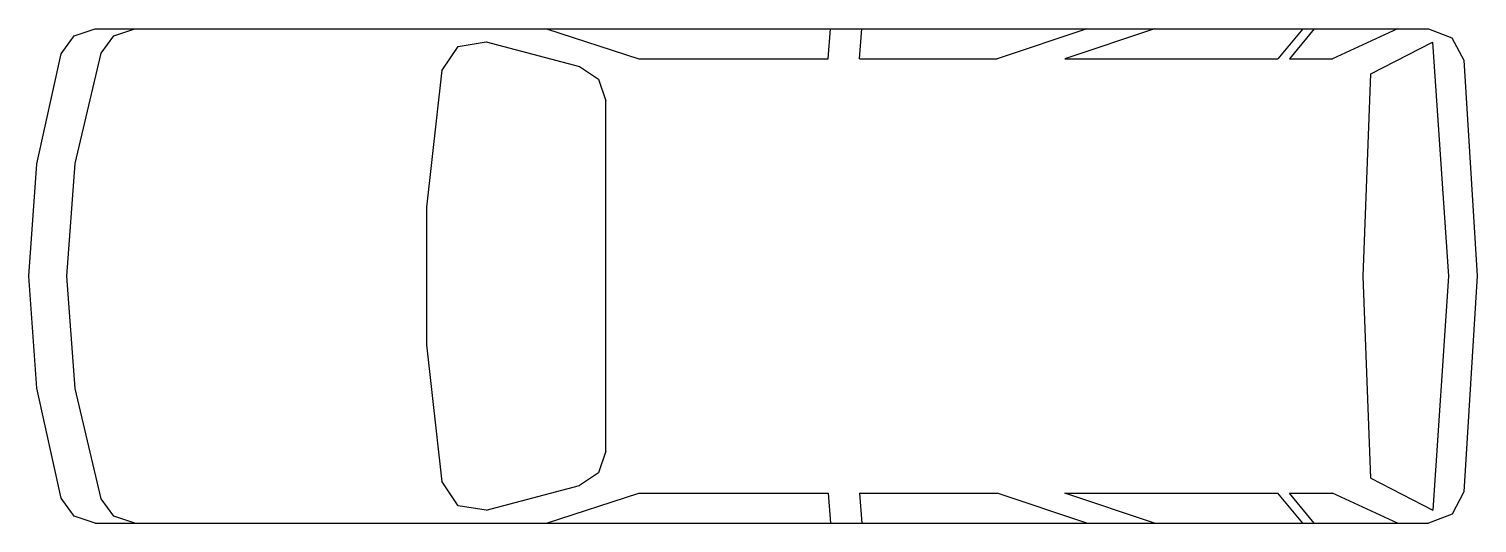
# Model space of a CAD drawing. Extents: x -0.06 to 4.94, y -0.68 to 1.02.
import ezdxf

# ---------------------------------------------------------------- set-up
doc = ezdxf.new("R2010")
doc.units = 0
doc.header["$LTSCALE"] = 50
doc.header["$MEASUREMENT"] = 0
doc.layers.get('0').update_dxf_attribs({"linetype": 'CONTINUOUS'})

# ---------------------------------------------------------------- blocks, each defined once
blk = doc.blocks.new('VEICULO3')
at = {"color": 0}
for points in [[(0.001959, 0.010439), (0.002875, 0.01074)], [(0.002875, 0.01074), (0.060797, 0.01074)], [(0.003692, 0.010445), (0.004596, 0.01074)], [(0.022489, 0.01074), (0.026495, 0.009436)], [(0.034719, 0.009436), (0.034824, 0.01074)], [(0.036081, 0.009436), (0.036186, 0.01074)], [(0.045958, 0.01074), (0.042057, 0.009436)], [(0.048897, 0.01074), (0.044996, 0.009436)], [(0.055337, 0.01074), (0.054264, 0.009436)], [(0.055829, 0.01074), (0.054757, 0.009436)], [(0.059463, 0.01074), (0.056635, 0.009436)], [(0.060797, 0.01074), (0.061817, 0.010352)], [(0.001397, 0.009657), (0.001959, 0.010439)], [(0.00313, 0.009685), (0.003692, 0.010445)], [(0.018641, 0.009981), (0.019869, 0.010178)], [(0.019869, 0.010178), (0.023915, 0.009112)], [(0.058298, 0.008787), (0.060976, 0.010167)], [(0.060976, 0.010167), (0.061672, 0)], [(0.061817, 0.010352), (0.062333, 0.00939)], [(0.000348, 0.00488), (0.001397, 0.009657)], [(0.002011, 0.004898), (0.00313, 0.009685)], [(0.017951, 0.008949), (0.018641, 0.009981)], [(0.017284, 0.002997), (0.017951, 0.008949)], [(0.023915, 0.009112), (0.02475, 0.008561)], [(0.026495, 0.009436), (0.034719, 0.009436)], [(0.036081, 0.009436), (0.042057, 0.009436)], [(0.044996, 0.009436), (0.054264, 0.009436)], [(0.054757, 0.009436), (0.056635, 0.009436)], [(0.062333, 0.00939), (0.062912, 0.000006)], [(0.02475, 0.008561), (0.025069, 0.007616)], [(0.057962, 0), (0.058298, 0.008787)], [(0.025069, -0.00761), (0.025069, 0.007616)], [(0, 0), (0.000348, 0.00488)], [(0.00164, 0), (0.002011, 0.004898)], [(0.017284, -0.002991), (0.017284, 0.002997)], [(0.000348, -0.004875), (0, 0)], [(0.002011, -0.004892), (0.00164, 0)], [(0.058298, -0.008781), (0.057962, 0)], [(0.061672, 0), (0.060988, -0.010172)], [(0.062912, 0.000006), (0.062344, -0.009384)], [(0.017951, -0.008944), (0.017284, -0.002991)], [(0.001397, -0.009651), (0.000348, -0.004875)], [(0.00313, -0.00968), (0.002011, -0.004892)], [(0.025069, -0.00761), (0.02475, -0.008555)], [(0.02475, -0.008555), (0.023915, -0.009106)], [(0.058298, -0.008781), (0.060988, -0.010172)], [(0.018641, -0.009981), (0.017951, -0.008944)], [(0.019869, -0.010172), (0.023915, -0.009106)], [(0.022489, -0.010735), (0.026495, -0.009436)], [(0.026495, -0.009436), (0.034719, -0.009436)], [(0.034719, -0.009436), (0.034824, -0.010735)], [(0.036081, -0.009436), (0.036186, -0.010735)], [(0.036081, -0.009436), (0.042057, -0.009436)], [(0.045958, -0.010735), (0.042057, -0.009436)], [(0.048897, -0.010735), (0.044996, -0.009436)], [(0.044996, -0.009436), (0.054264, -0.009436)], [(0.055337, -0.010735), (0.054264, -0.009436)], [(0.055829, -0.010735), (0.054757, -0.009436)], [(0.054757, -0.009436), (0.056635, -0.009436)], [(0.059463, -0.010735), (0.056635, -0.009436)], [(0.062344, -0.009384), (0.061834, -0.010346)], [(0.001959, -0.010433), (0.001397, -0.009651)], [(0.003692, -0.010439), (0.00313, -0.00968)], [(0.019869, -0.010172), (0.018641, -0.009981)], [(0.002875, -0.010735), (0.001959, -0.010433)], [(0.004596, -0.010735), (0.003692, -0.010439)], [(0.061834, -0.010346), (0.060808, -0.010735)], [(0.002875, -0.010735), (0.060808, -0.010735)]]:
    blk.add_lwpolyline(points, dxfattribs=at)

msp = doc.modelspace()

# ---------------------------------------------------------------- block references
at = {"color": 0, "xscale": 79.47583203312715, "yscale": 79.47583203312715, "zscale": 79.47583203312715}
msp.add_blockref('VEICULO3', (-0.0627, 0.1683), dxfattribs=at)

doc.saveas('drawing.dxf')
